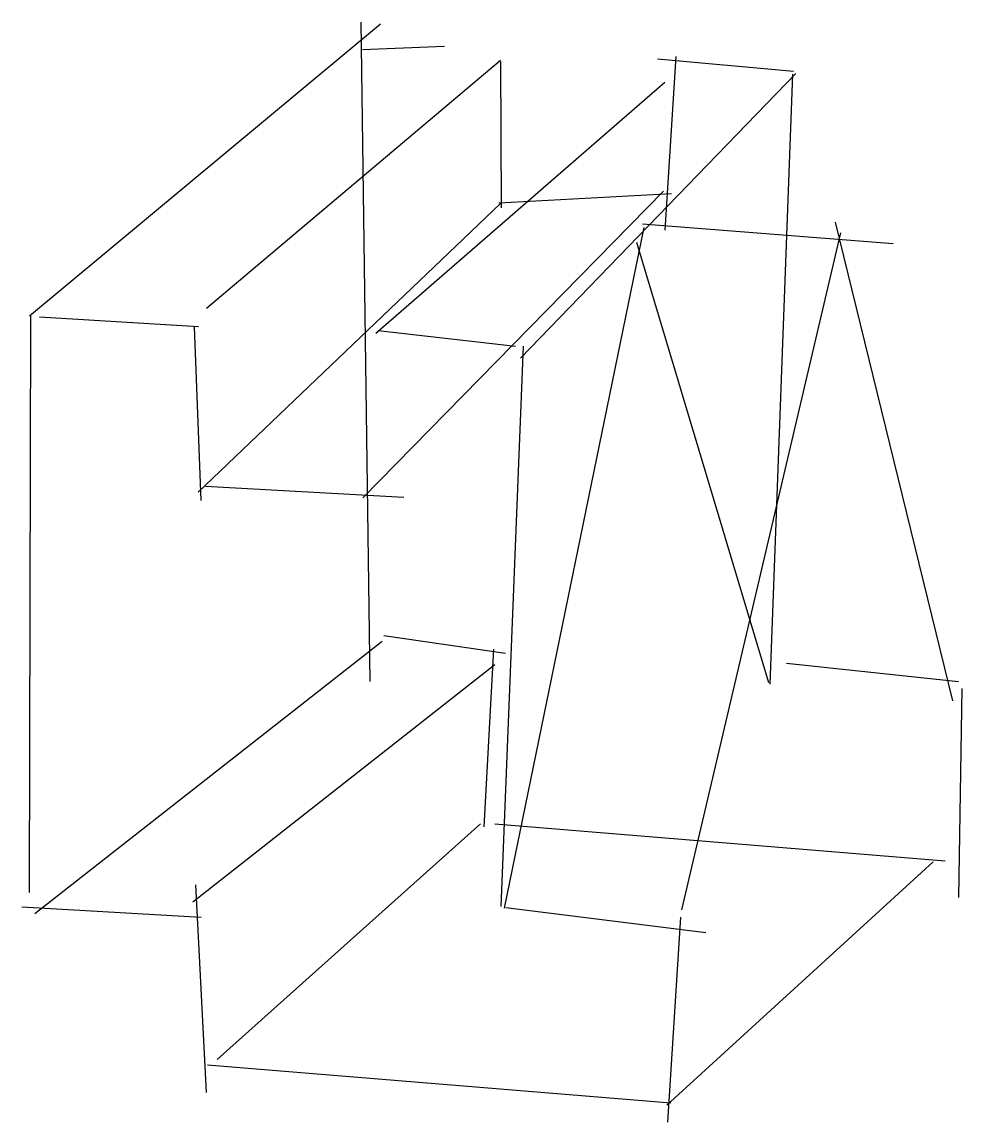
# Model space of a CAD drawing. Header units: millimetres. Extents: x 549.347 to 550.055, y 487.723 to 488.551.
import ezdxf

# ---------------------------------------------------------------- set-up
doc = ezdxf.new("R2010")
doc.units = ezdxf.units.MM
doc.layers.get('0').update_dxf_attribs({"lineweight": 30})

msp = doc.modelspace()

# ---------------------------------------------------------------- linework, layer by layer
for p, q in [((549.35224, 488.33002), (549.61665, 488.54987)), ((549.60178, 488.55137), (549.60871, 488.05481)), ((549.60306, 488.53073), (549.66484, 488.5332)), ((549.83909, 488.52538), (549.83078, 488.39448)), ((549.4855, 488.33587), (549.70708, 488.52264)), ((549.70708, 488.52168), (549.7075, 488.41137)), ((549.82524, 488.52354), (549.92767, 488.51432)), ((549.72215, 488.29812), (549.92952, 488.51248)), ((549.92705, 488.51217), (549.90988, 488.05274)), ((549.61301, 488.31705), (549.83078, 488.50602)), ((549.60342, 488.1929), (549.82966, 488.42389)), ((549.83576, 488.42205), (549.7057, 488.41482)), ((549.4792, 488.19721), (549.70713, 488.41476)), ((549.95908, 488.40067), (550.04748, 488.04018)), ((549.81485, 488.39652), (549.70977, 487.8841)), ((549.81394, 488.39926), (550.00278, 488.38467)), ((549.84351, 487.88273), (549.96336, 488.39248)), ((549.80937, 488.38559), (549.90881, 488.05385)), ((549.35312, 488.32971), (549.35205, 487.89572)), ((549.3599, 488.32924), (549.47946, 488.322)), ((549.47634, 488.32187), (549.48128, 488.19109)), ((549.7182, 488.30691), (549.61485, 488.31889)), ((549.70748, 487.88525), (549.72445, 488.30732)), ((549.48474, 488.20182), (549.63423, 488.19352)), ((549.35639, 487.88), (549.61785, 488.08514)), ((549.61921, 488.08923), (549.7107, 488.07593)), ((549.70182, 488.079), (549.69448, 487.94513)), ((549.9225, 488.06843), (550.05204, 488.05476)), ((549.47541, 487.88866), (549.70274, 488.06762)), ((550.05459, 488.04935), (550.05208, 487.892)), ((549.49357, 487.7701), (549.69199, 487.9476)), ((549.70281, 487.9476), (550.04193, 487.91967)), ((549.83228, 487.73569), (550.03292, 487.91877)), ((549.47737, 487.90163), (549.48527, 487.74511)), ((549.34663, 487.88488), (549.48167, 487.87729)), ((549.71093, 487.88453), (549.86155, 487.86561)), ((549.84259, 487.87721), (549.83271, 487.72294)), ((549.48636, 487.76612), (549.83541, 487.73729))]:
    msp.add_line(p, q)

doc.saveas('drawing.dxf')
